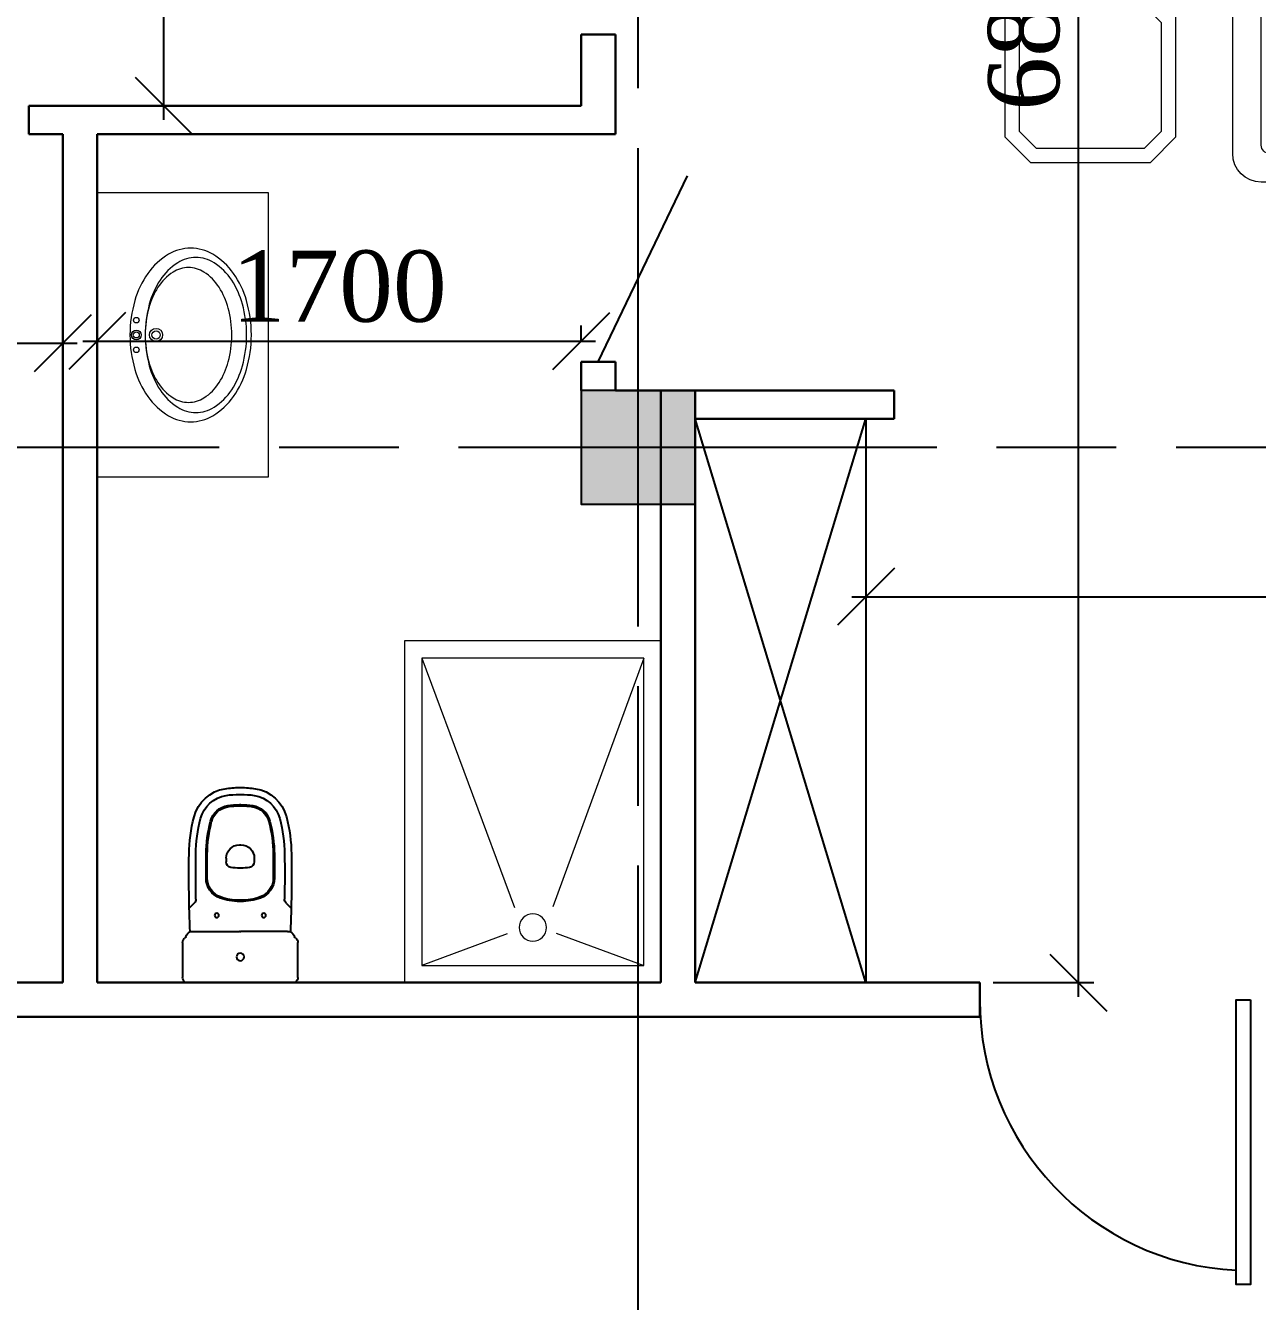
# Model space of a CAD drawing. Header units: inches. Extents: x 2870606 to 3671143, y -733551 to -473558.
# Drawn here: x 3395694 to 3400020, y -509423 to -504942 of the extents above; entities that cross this region are included whole.
import ezdxf

# ---------------------------------------------------------------- set-up
doc = ezdxf.new("R2010")
doc.units = ezdxf.units.IN
doc.header["$MEASUREMENT"] = 0
doc.linetypes.add('ACAD_ISO08W100', pattern=[36, 24, -3, 6, -3])
doc.layers.add('_0', color=7, linetype='Continuous', lineweight=25)
doc.layers.add('SANFURN', color=140, linetype='Continuous')
doc.layers.add('МЕБЕЛИРОВКА', color=7, linetype='Continuous')
doc.styles.add('J~stule', font='dutch.ttf')
doc.dimstyles.new('J~style', dxfattribs={"dimscale": 100, "dimtxt": 2.5, "dimasz": 2, "dimexe": 0.55, "dimexo": 0.725, "dimtad": 1, "dimdec": 0, "dimdsep": 46, "dimtxsty": 'J~stule', "dimblk": 'OBLIQUE', "dimcen": 2, "dimdle": 0.5, "dimadec": 0, "dimazin": 0, "dimtfac": 1, "dimtdec": 0, "dimtmove": 0, "dimatfit": 3, "dimfxl": 1, "dimarcsym": 0})

# ---------------------------------------------------------------- blocks, each defined once
blk = doc.blocks.new('uouyotyolt')
at = {"layer": 'SANFURN', "lineweight": 15}
for p, q in [((2860162.5, 280610.8), (2860049, 280918.8)), ((2861129, 280918.8), (2860255.1, 280599.2)), ((2861129, 280138.8), (2860252.6, 280464.1)), ((2860160.6, 280439.1), (2860049, 280138.8))]:
    blk.add_line(p, q, dxfattribs=at)
for points in [[(2859989, 280078.8), (2859989, 280978.8), (2861189, 280978.8), (2861189, 280078.8)], [(2860049, 280138.8), (2860049, 280918.8), (2861129, 280918.8), (2861129, 280138.8)]]:
    blk.add_lwpolyline(points, close=True, dxfattribs=at)
blk.add_circle((2860182.8, 280528.8), 48, dxfattribs=at)
blk = doc.blocks.new('cu')
at = {"layer": '_0'}
for p, q in [((0, 0), (0, 186.3)), ((18.2, 200), (141, 200)), ((180, 164), (180, 0)), ((279, 158.9), (261.5, 176.4)), ((437, 47), (424.3, 47)), ((0, -2.5), (0, 0)), ((180, -2.5), (180, 0)), ((0, -5), (0, -2.5)), ((0, -191.3), (0, -5)), ((180, -2.5), (180, -5)), ((180, -169), (180, -5)), ((437, -52), (424.3, -52)), ((279, -163.9), (261.5, -181.4)), ((141, -205), (18.2, -205))]:
    blk.add_line(p, q, dxfattribs=at)
for centre, radius in [((236, 80), 7.5), ((90.2, -2.5), 13.5), ((90.2, -2.5), 13.5), ((236, -85), 7.5)]:
    blk.add_circle(centre, radius, dxfattribs=at)
for centre, radius, start, end in [((8, 186.3), 8, 155.2115, 180), ((18.2, 180), 20, 90, 150.9831), ((141, 181), 19, 34.9372, 90), ((164.8, 197.6), 10, 214.9372, 253.7848), ((155, 164), 25, 23.3776, 73.7848), ((383, -5322.3), 5500, 89.2905, 92.1362), ((155, 164), 25, 360, 23.3776), ((293.1, 173), 20, 225, 270.9364), ((383, -5322.3), 5476, 89.2905, 90.9364), ((444.2, -372.6), 526, 75.4605, 89.2905), ((444.2, -372.6), 550, 75.4605, 89.2905), ((548.7, 30), 110, 8.8162, 75.4605), ((548.7, 30), 134, 8.8162, 75.4605), ((367.5, 42.7), 75, 90.1648, 160.016), ((367.5, 42.7), 71, 90.1648, 160.016), ((383, -5322.3), 5440, 89.2905, 90.1648), ((383, -5322.3), 5436, 89.2905, 90.1648), ((444.2, -372.6), 490, 75.4605, 89.2905), ((444.2, -372.6), 486, 75.4605, 89.2905), ((548.7, 30), 70, 8.8162, 75.4605), ((548.7, 30), 74, 8.8162, 75.4605), ((485, 0), 200, 160.016, 180), ((485, 0), 196, 160.016, 180), ((424.3, 27), 20, 90, 170.2849), ((437, 0), 47, 0, 90), ((355, 0), 306, 0, 8.8162), ((355, 0), 330, 0, 8.8162), ((485, 0), 200, 180, 180.7162), ((485, 0), 196, 180, 180.7308), ((582, 0), 180, 170.2849, 180), ((437, 0), 47, 356.9509, 0), ((355, 0), 266, 0, 8.8162), ((355, 0), 266, 359.4615, 0), ((355, 0), 270, 0, 8.8162), ((355, 0), 270, 359.4695, 0), ((355, 0), 306, 359.5319, 0), ((485, -5), 200, 179.2838, 180), ((485, -5), 200, 180, 199.984), ((485, -5), 196, 179.2692, 180), ((485, -5), 196, 180, 199.984), ((582, 0), 180, 180, 180.7958), ((582, -5), 180, 179.2042, 180), ((582, -5), 180, 180, 189.7151), ((424.3, -32), 20, 189.7151, 270), ((437, -5), 47, 270, 0), ((437, -5), 47, 0, 3.0491), ((355, -5), 266, 351.1838, 0), ((355, -5), 266, 0, 0.5385), ((355, -5), 270, 351.1838, 0), ((355, -5), 270, 0, 0.5305), ((355, -5), 306, 351.1838, 0), ((355, -5), 306, 0, 0.4681), ((355, -5), 330, 351.1838, 0), ((355, 0), 330, 359.5659, 0), ((355, -5), 330, 0, 0.4341), ((367.5, -47.7), 75, 199.984, 269.8352), ((367.5, -47.7), 71, 199.984, 269.8352), ((548.7, -35), 70, 284.5395, 351.1838), ((548.7, -35), 74, 284.5395, 351.1838), ((548.7, -35), 110, 284.5395, 351.1838), ((548.7, -35), 134, 284.5395, 351.1838), ((383, 5317.3), 5436, 269.8352, 270.7095), ((383, 5317.3), 5440, 269.8352, 270.7095), ((444.2, 367.6), 486, 270.7095, 284.5395), ((444.2, 367.6), 490, 270.7095, 284.5395), ((155, -169), 25, 286.2152, 336.6224), ((155, -169), 25, 336.6224, 0), ((383, 5317.3), 5500, 267.8638, 270.7095), ((293.1, -178), 20, 89.0636, 135), ((383, 5317.3), 5476, 269.0636, 270.7095), ((444.2, 367.6), 526, 270.7095, 284.5395), ((444.2, 367.6), 550, 270.7095, 284.5395), ((8, -191.3), 8, 180, 204.7885), ((18.2, -185), 20, 209.0169, 270), ((141, -186), 19, 270, 325.0628), ((164.8, -202.6), 10, 106.2152, 145.0628)]:
    blk.add_arc(centre, radius, start, end, dxfattribs=at)
blk = doc.blocks.new('ITYIR6')
at = {"lineweight": 13, "elevation": -58.9}
blk.add_lwpolyline([(2899772.1, 225462.1), (2899772.1, 224862.1), (2898772.1, 224862.1), (2898772.1, 225462.1)], dxfattribs=at)
at = {"lineweight": 13}
for centre, radius in [((2899272.1, 225324.7, -58.9), 17.3), ((2899219.9, 225324.7, -58.9), 9.72), ((2899272.1, 225324.7, -58.9), 10.5), ((2899324.1, 225324.7, -58.9), 9.72), ((2899272.1, 225255.3, -58.9), 23.1), ((2899272.1, 225255.3, -58.9), 14.7)]:
    blk.add_circle(centre, radius, dxfattribs=at)
for centre, radius, start, end in [((2899272.1, 224912.8, -58.9), 434.2, 90, 106.1623), ((2899272.1, 224912.8, -58.9), 434.2, 73.8377, 90), ((2899240.6, 225021.4, -58.9), 321.1, 106.1623, 124.9793), ((2899272.1, 224878, -58.9), 415.4, 90, 105.1466), ((2899272.1, 224926.1, -58.9), 367.3, 90, 104.9001), ((2899272.1, 224926.1, -58.9), 367.3, 75.0999, 90), ((2899272.1, 224878, -58.9), 415.4, 74.8534, 90), ((2899303.6, 225021.4, -58.9), 321.1, 55.0207, 73.8377), ((2899192.5, 225090.2, -58.9), 237.1, 124.9793, 149.3739), ((2899200.8, 225099.1, -58.9), 177.9, 122.7157, 147.1854), ((2899240.4, 224994.9, -58.9), 294.2, 105.1466, 123.1651), ((2899243.9, 225032.2, -58.9), 257.5, 104.9001, 122.7157), ((2899300.3, 225032.2, -58.9), 257.5, 57.2843, 75.0999), ((2899303.7, 224994.9, -58.9), 294.2, 56.8349, 74.8534), ((2899343.3, 225099.1, -58.9), 177.9, 32.8146, 57.2843), ((2899351.7, 225090.2, -58.9), 237.1, 30.6261, 55.0207), ((2899119, 225133.7, -58.9), 151.8, 149.3739, 180), ((2899192.1, 225068.8, -58.9), 205.9, 123.1651, 147.6324), ((2899352, 225068.8, -58.9), 205.9, 32.3676, 56.8349), ((2899425.1, 225133.7, -58.9), 151.8, 0, 30.6261), ((2899118.7, 225115.4, -58.9), 119, 147.6324, 180), ((2899135.5, 225141.3, -58.9), 100.1, 147.1854, 180), ((2899408.7, 225141.3, -58.9), 100.1, 0, 32.8146), ((2899425.4, 225115.4, -58.9), 119, 0, 32.3676), ((2899119, 225133.7, -58.9), 151.8, 180, 210.6261), ((2899118.7, 225115.4, -58.9), 119, 180, 212.3676), ((2899135.5, 225141.3, -58.9), 100.1, 180, 212.8146), ((2899408.7, 225141.3, -58.9), 100.1, 327.1854, 0), ((2899425.4, 225115.4, -58.9), 119, 327.6324, 0), ((2899425.1, 225133.7, -58.9), 151.8, 329.3739, 0), ((2899200.8, 225183.4, -58.9), 177.9, 212.8146, 237.2843), ((2899343.3, 225183.4, -58.9), 177.9, 302.7157, 327.1854), ((2899192.5, 225177.2, -58.9), 237.1, 210.6261, 235.0207), ((2899192.1, 225161.9, -58.9), 205.9, 212.3676, 236.8349), ((2899243.9, 225250.4, -58.9), 257.5, 237.2843, 255.0999), ((2899300.3, 225250.4, -58.9), 257.5, 284.9001, 302.7157), ((2899352, 225161.9, -58.9), 205.9, 303.1651, 327.6324), ((2899351.7, 225177.2, -58.9), 237.1, 304.9793, 329.3739), ((2899240.6, 225246, -58.9), 321.1, 235.0207, 253.8377), ((2899240.4, 225235.8, -58.9), 294.2, 236.8349, 254.8534), ((2899272.1, 225356.5, -58.9), 367.3, 255.0999, 270), ((2899272.1, 225356.5, -58.9), 367.3, 270, 284.9001), ((2899303.7, 225235.8, -58.9), 294.2, 285.1466, 303.1651), ((2899303.6, 225246, -58.9), 321.1, 286.1623, 304.9793), ((2899272.1, 225354.6, -58.9), 434.2, 253.8377, 270), ((2899272.1, 225352.7, -58.9), 415.4, 254.8534, 270), ((2899272.1, 225352.7, -58.9), 415.4, 270, 285.1466), ((2899272.1, 225354.6, -58.9), 434.2, 270, 286.1623)]:
    blk.add_arc(centre, radius, start, end, dxfattribs=at)
blk = doc.blocks.new('_Oblique')
at = {"color": 0, "linetype": 'ByBlock', "lineweight": -2}
blk.add_line((-0.5, -0.5), (0.5, 0.5), dxfattribs=at)
blk = doc.blocks.new('*D656')
at = {"color": 0, "lineweight": -2, "transparency": 16777216}
for p, q in [((3393045.4, -505730.1), (3393045.4, -506111.8)), ((3395825.4, -505730.1), (3395825.4, -506111.8)), ((3392995.4, -506056.8), (3395875.4, -506056.8))]:
    blk.add_line(p, q, dxfattribs=at)
at = {"layer": 'Defpoints', "color": 0, "lineweight": 35, "transparency": 16777216}
for p in [(3393045.4, -505657.6), (3395825.4, -505657.6), (3395825.4, -506056.8)]:
    blk.add_point(p, dxfattribs=at)
at = {"color": 0, "lineweight": -2, "transparency": 16777216, "xscale": 200, "yscale": 200, "zscale": 200, "rotation": 180}
blk.add_blockref('_Oblique', (3393045.4, -506056.8), dxfattribs=at)
at = {"color": 0, "lineweight": -2, "transparency": 16777216, "xscale": 200, "yscale": 200, "zscale": 200}
blk.add_blockref('_Oblique', (3395825.4, -506056.8), dxfattribs=at)
at = {"color": 0, "transparency": 16777216, "insert": (3394435.4, -505866.6), "char_height": 250, "attachment_point": 5, "style": 'J~stule'}
blk.add_mtext('2780', dxfattribs=at)
blk = doc.blocks.new('*D657')
at = {"color": 0, "lineweight": -2, "transparency": 16777216}
for p, q in [((3395945.4, -505730.1), (3395945.4, -506104.6)), ((3397645.4, -506050.6), (3397645.4, -505994.6)), ((3395895.4, -506049.6), (3397695.4, -506049.6))]:
    blk.add_line(p, q, dxfattribs=at)
at = {"layer": 'Defpoints', "color": 0, "lineweight": 35, "transparency": 16777216}
for p in [(3395945.4, -505657.6), (3397645.4, -506049.6), (3397645.4, -506123.1)]:
    blk.add_point(p, dxfattribs=at)
at = {"color": 0, "lineweight": -2, "transparency": 16777216, "xscale": 200, "yscale": 200, "zscale": 200, "rotation": 180}
blk.add_blockref('_Oblique', (3395945.4, -506049.6), dxfattribs=at)
at = {"color": 0, "lineweight": -2, "transparency": 16777216, "xscale": 200, "yscale": 200, "zscale": 200}
blk.add_blockref('_Oblique', (3397645.4, -506049.6), dxfattribs=at)
at = {"color": 0, "transparency": 16777216, "insert": (3396795.4, -505858.7), "char_height": 250, "attachment_point": 5, "style": 'J~stule'}
blk.add_mtext('1700', dxfattribs=at)
blk = doc.blocks.new('*D660')
at = {"color": 0, "lineweight": -2, "transparency": 16777216}
for p, q in [((3396179.4, -505273.2), (3396179.4, -500573.1)), ((3396848.1, -500623.1), (3396124.4, -500623.1)), ((3396742.9, -505223.2), (3396124.4, -505223.2))]:
    blk.add_line(p, q, dxfattribs=at)
at = {"layer": 'Defpoints', "color": 0, "lineweight": 35, "transparency": 16777216}
for p in [(3396179.4, -500623.1), (3396920.6, -500623.1), (3396815.4, -505223.2)]:
    blk.add_point(p, dxfattribs=at)
at = {"color": 0, "lineweight": -2, "transparency": 16777216, "xscale": 200, "yscale": 200, "zscale": 200}
for p, rotation in [((3396179.4, -500623.1), 90), ((3396179.4, -505223.2), 270)]:
    blk.add_blockref('_Oblique', p, dxfattribs=dict(at, rotation=rotation))
at = {"color": 0, "transparency": 16777216, "insert": (3395989.3, -502923.2), "char_height": 250, "attachment_point": 5, "rotation": 90, "style": 'J~stule'}
blk.add_mtext('4600', dxfattribs=at)
blk = doc.blocks.new('*D703')
at = {"color": 0, "lineweight": -2, "transparency": 16777216}
for p, q in [((3398645.4, -506885), (3398645.4, -507003)), ((3402645.4, -506885), (3402645.4, -507003)), ((3398595.4, -506948), (3402695.4, -506948))]:
    blk.add_line(p, q, dxfattribs=at)
at = {"layer": 'Defpoints', "color": 0, "lineweight": 35, "transparency": 16777216}
for p in [(3398645.4, -506812.5, -14.6), (3402645.4, -506812.5), (3402645.4, -506948)]:
    blk.add_point(p, dxfattribs=at)
at = {"color": 0, "lineweight": -2, "transparency": 16777216, "xscale": 200, "yscale": 200, "zscale": 200, "rotation": 180}
blk.add_blockref('_Oblique', (3398645.4, -506948), dxfattribs=at)
at = {"color": 0, "lineweight": -2, "transparency": 16777216, "xscale": 200, "yscale": 200, "zscale": 200}
blk.add_blockref('_Oblique', (3402645.4, -506948), dxfattribs=at)
at = {"color": 0, "transparency": 16777216, "insert": (3400645.4, -506758), "char_height": 250, "attachment_point": 5, "style": 'J~stule'}
blk.add_mtext('4000', dxfattribs=at)
blk = doc.blocks.new('*D710')
at = {"color": 0, "lineweight": -2, "transparency": 16777216}
for p, q in [((3399391.2, -501373.1), (3399391.2, -508353.1)), ((3399053.2, -501423.1), (3399446.2, -501423.1)), ((3399092.7, -508303.1), (3399446.2, -508303.1))]:
    blk.add_line(p, q, dxfattribs=at)
at = {"layer": 'Defpoints', "color": 0, "lineweight": 35, "transparency": 16777216}
for p in [(3398980.7, -501423.1), (3399020.2, -508303.1), (3399391.2, -508303.1)]:
    blk.add_point(p, dxfattribs=at)
at = {"color": 0, "lineweight": -2, "transparency": 16777216, "xscale": 200, "yscale": 200, "zscale": 200}
for p, rotation in [((3399391.2, -501423.1), 90), ((3399391.2, -508303.1), 270)]:
    blk.add_blockref('_Oblique', p, dxfattribs=dict(at, rotation=rotation))
at = {"color": 0, "transparency": 16777216, "insert": (3399201, -504863.1), "char_height": 250, "attachment_point": 5, "rotation": 90, "style": 'J~stule'}
blk.add_mtext('6880', dxfattribs=at)
blk = doc.blocks.new('ydyyd')
at = {"layer": 'МЕБЕЛИРОВКА', "lineweight": 13}
for p, q in [((731232.4, 155065), (730612.4, 155065)), ((730582.4, 154995), (730582.4, 155035)), ((731202.4, 154965), (730612.4, 154965)), ((731232.4, 153965), (731232.4, 154935)), ((731332.4, 153965), (731332.4, 154965)), ((730632.4, 154345), (730632.4, 154885)), ((731182.4, 154915), (730662.4, 154915)), ((731182.4, 154315), (731182.4, 154915)), ((729032.4, 154266.6), (729161.7, 154395.9)), ((729161.7, 154395.9), (730003.1, 154395.9)), ((730003.1, 154395.9), (730132.4, 154266.6)), ((729082.4, 154245.9), (729182.4, 154345.9)), ((729182.4, 154345.9), (729982.4, 154345.9)), ((729982.4, 154345.9), (730082.4, 154245.9)), ((731182.4, 154315), (730662.4, 154315)), ((729032.4, 153425.2), (729032.4, 154266.6)), ((730132.4, 154266.6), (730132.4, 153425.2)), ((731182.4, 154265), (730662.4, 154265)), ((731182.4, 153965), (731182.4, 154265)), ((729082.4, 153445.9), (729082.4, 154245.9)), ((730082.4, 154245.9), (730082.4, 153445.9)), ((730632.4, 153965), (730632.4, 154235)), ((730632.4, 153965), (730632.4, 153695)), ((731182.4, 153965), (731182.4, 153665)), ((731232.4, 153965), (731232.4, 152995)), ((731332.4, 153965), (731332.4, 152965)), ((731182.4, 153665), (730662.4, 153665)), ((731182.4, 153615), (730662.4, 153615)), ((731182.4, 153615), (731182.4, 153015)), ((730632.4, 153585), (730632.4, 153045)), ((729161.7, 153295.9), (729032.4, 153425.2)), ((729182.4, 153345.9), (729082.4, 153445.9)), ((729982.4, 153345.9), (730082.4, 153445.9)), ((730003.1, 153295.9), (730132.4, 153425.2)), ((729982.4, 153345.9), (729182.4, 153345.9)), ((730003.1, 153295.9), (729161.7, 153295.9)), ((731182.4, 153015), (730662.4, 153015)), ((731202.4, 152965), (730612.4, 152965)), ((730582.4, 152935), (730582.4, 152895)), ((731232.4, 152865), (730612.4, 152865)), ((728848.9, 152745.9), (728808.9, 152745.9)), ((730258.9, 152745.9), (730298.9, 152745.9)), ((728778.9, 152095.9), (728778.9, 152715.9)), ((728878.9, 152125.9), (728878.9, 152715.9)), ((729498.9, 152695.9), (728958.9, 152695.9)), ((729608.9, 152695.9), (730148.9, 152695.9)), ((730228.9, 152125.9), (730228.9, 152715.9)), ((730328.9, 152095.9), (730328.9, 152715.9)), ((728928.9, 152145.9), (728928.9, 152665.9)), ((729528.9, 152145.9), (729528.9, 152665.9)), ((729578.9, 152145.9), (729578.9, 152665.9)), ((730178.9, 152145.9), (730178.9, 152665.9)), ((730618.2, 152665), (730528.9, 152575.7)), ((730618.2, 152665), (731039.6, 152665)), ((731039.6, 152665), (731128.9, 152575.7)), ((730638.9, 152615), (730578.9, 152555)), ((730638.9, 152615), (731018.9, 152615)), ((731018.9, 152615), (731078.9, 152555)), ((730528.9, 152154.3), (730528.9, 152575.7)), ((730578.9, 152175), (730578.9, 152555)), ((731078.9, 152555), (731078.9, 152175)), ((731128.9, 152575.7), (731128.9, 152154.3)), ((730528.9, 152154.3), (730618.2, 152065)), ((730578.9, 152175), (730638.9, 152115)), ((731018.9, 152115), (731078.9, 152175)), ((731039.6, 152065), (731128.9, 152154.3)), ((729528.9, 152145.9), (728928.9, 152145.9)), ((729578.9, 152145.9), (730178.9, 152145.9)), ((731018.9, 152115), (730638.9, 152115)), ((729553.9, 152095.9), (728908.9, 152095.9)), ((729553.9, 152095.9), (730198.9, 152095.9)), ((731039.6, 152065), (730618.2, 152065)), ((729553.9, 151995.9), (728878.9, 151995.9)), ((729553.9, 151995.9), (730228.9, 151995.9))]:
    blk.add_line(p, q, dxfattribs=at)
for centre, radius, start, end in [((730612.4, 155035), 30, 90, 180), ((731232.4, 154965), 100, 0, 90), ((730612.4, 154995), 30, 180, 270), ((731202.4, 154935), 30, 0, 90), ((730662.4, 154885), 30, 90, 180), ((730662.4, 154345), 30, 180, 270), ((730662.4, 154235), 30, 90, 180), ((730662.4, 153695), 30, 180, 270), ((730662.4, 153585), 30, 90, 180), ((730662.4, 153045), 30, 180, 270), ((730612.4, 152935), 30, 90, 180), ((731202.4, 152995), 30, 270, 0), ((731232.4, 152965), 100, 270, 0), ((730612.4, 152895), 30, 180, 270), ((728808.9, 152715.9), 30, 90, 180), ((728848.9, 152715.9), 30, 0, 90), ((730258.9, 152715.9), 30, 90, 180), ((730298.9, 152715.9), 30, 0, 90), ((728958.9, 152665.9), 30, 90, 180), ((729498.9, 152665.9), 30, 0, 90), ((729608.9, 152665.9), 30, 90, 180), ((730148.9, 152665.9), 30, 0, 90), ((728908.9, 152125.9), 30, 180, 270), ((730198.9, 152125.9), 30, 270, 0), ((728878.9, 152095.9), 100, 180, 270), ((730228.9, 152095.9), 100, 270, 0)]:
    blk.add_arc(centre, radius, start, end, dxfattribs=at)

msp = doc.modelspace()

# ---------------------------------------------------------------- hatches: boundary and pattern name
h = msp.add_hatch(color=256)
h.dxf.hatch_style = 1
h.paths.add_polyline_path([(3398045.37, -506623.13), (3398045.37, -506223.13), (3397645.37, -506223.13), (3397645.37, -506623.13)])

# ---------------------------------------------------------------- linework, layer by layer
at = {"color": 252, "linetype": 'ACAD_ISO08W100', "ltscale": 70}
for p, q in [((3397845.37, -524692.02), (3397845.37, -496403.85)), ((3441734.29, -506423.13), (3375840.6, -506423.13))]:
    msp.add_line(p, q, dxfattribs=at)
at = {"lineweight": 30}
for p, q in [((3397645.37, -504973.17), (3397645.37, -505223.17)), ((3397765.37, -504973.17), (3397645.37, -504973.17)), ((3397765.37, -504973.17), (3397765.37, -505323.17)), ((3397645.37, -505223.17), (3395705.37, -505223.17)), ((3395705.37, -505323.17), (3395705.37, -505223.17)), ((3395825.37, -505323.17), (3395705.37, -505323.17)), ((3395825.37, -505323.17), (3395825.37, -508303.13)), ((3395945.37, -505323.17), (3395945.37, -508303.13)), ((3397765.37, -505323.17), (3395945.37, -505323.17)), ((3397645.37, -506123.13), (3397765.37, -506123.13)), ((3397645.37, -506123.13), (3397645.37, -506223.13)), ((3397765.37, -506123.13), (3397765.37, -506223.13)), ((3397765.37, -506223.13), (3398745.01, -506223.13)), ((3397925.37, -506223.13), (3397925.37, -508303.13)), ((3398045.37, -506223.13), (3398045.37, -508303.13)), ((3398745.01, -506323.13), (3398745.01, -506223.13)), ((3398045.37, -506323.13), (3398745.01, -506323.13)), ((3390645.37, -508303.13), (3395825.37, -508303.13)), ((3395945.37, -508303.13), (3397925.37, -508303.13)), ((3398045.37, -508303.13), (3399045.37, -508303.13)), ((3399045.37, -508423.13, -58.88), (3399045.37, -508303.13, -58.88)), ((3390295.37, -508423.13), (3399045.37, -508423.13))]:
    msp.add_line(p, q, dxfattribs=at)
at = {"color": 0}
msp.add_line((3397705.37, -506123.13), (3398018.37, -505469.53), dxfattribs=at)
for q in [(3398045.37, -506323.13), (3398645.37, -508303.13, -58.88)]:
    msp.add_line((3398645.37, -506323.13), q)
msp.add_lwpolyline([(3397645.37, -506223.13), (3397645.37, -506623.13), (3398045.37, -506623.13), (3398045.37, -506223.13)], close=True)
msp.add_lwpolyline([(3398645.37, -508303.13), (3398045.37, -506323.13)])
at = {"elevation": -58.88}
msp.add_lwpolyline([(3398045.37, -508303.13), (3398645.37, -506323.13)], dxfattribs=at)
at = {"elevation": 58.88}
msp.add_lwpolyline([(3399995.37, -508363.13), (3399995.37, -509363.13), (3399945.37, -509363.13), (3399945.37, -508363.13)], close=True, dxfattribs=at)
msp.add_arc((3399993.77, -508366.47, -117.75), 948.4, 179.79803, 267.07504)

# ---------------------------------------------------------------- block references
at = {"xscale": -1}
msp.add_blockref('ydyyd', (4130262.42, -657487.23, 94.6), dxfattribs=at)
at = {"color": 1, "rotation": 90.00000000000001}
msp.add_blockref('ITYIR6', (3621407.51, -3405300.52, 58.88), dxfattribs=at)
at = {"color": 1, "xscale": -1, "rotation": 270}
msp.add_blockref('uouyotyolt', (3116946.55, -3368292.12), dxfattribs=at)
at = {"xscale": -1, "rotation": 270.0000013607017}
msp.add_blockref('cu', (3396450.37, -508303.13), dxfattribs=at)

# ---------------------------------------------------------------- dimensions: what is measured, and where the dimension line sits
for base, p1, p2, picture, middle in [((3396179.35, -500623.13), (3396815.37, -505223.17), (3396920.58, -500623.13), '*D660', (3395989.34, -502923.15)), ((3399391.16, -508303.13), (3398980.71, -501423.15), (3399020.19, -508303.13), '*D710', (3399200.98, -504863.14))]:
    dim = msp.add_linear_dim(base=base, p1=p1, p2=p2, angle=90, dimstyle='J~style', override={"dimdec": 1, "dimtdec": 1})
    dim.commit()
    dim.dimension.update_dxf_attribs({"geometry": picture, "text_midpoint": middle})
for base, p1, p2, picture, middle in [((3395825.37, -506056.75), (3393045.37, -505657.64), (3395825.37, -505657.64), '*D656', (3394435.37, -505866.57)), ((3397645.37, -506049.61), (3395945.37, -505657.63), (3397645.37, -506123.13), '*D657', (3396795.37, -505858.73)), ((3402645.37, -506948.02), (3398645.37, -506812.46, -14.55), (3402645.37, -506812.46), '*D703', (3400645.37, -506758.01))]:
    dim = msp.add_linear_dim(base=base, p1=p1, p2=p2, dimstyle='J~style', override={"dimdec": 1, "dimtdec": 1})
    dim.commit()
    dim.dimension.update_dxf_attribs({"geometry": picture, "text_midpoint": middle})

doc.saveas('drawing.dxf')
